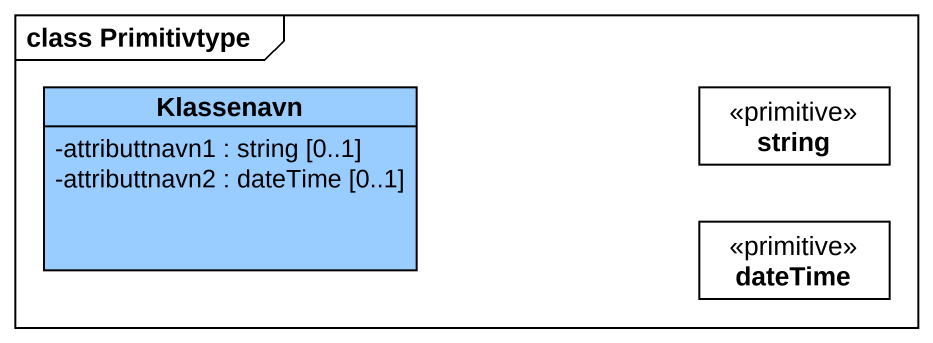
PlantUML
@startuml
mainframe class Primitivtype
hide circle
hide empty members
skinparam classAttributeIconSize 0
class Klassenavn #99CCFF {
  -attributtnavn1 : string [0..1]
  -attributtnavn2 : dateTime [0..1]
}
class string <<primitive>>
class dateTime <<primitive>>
@enduml
